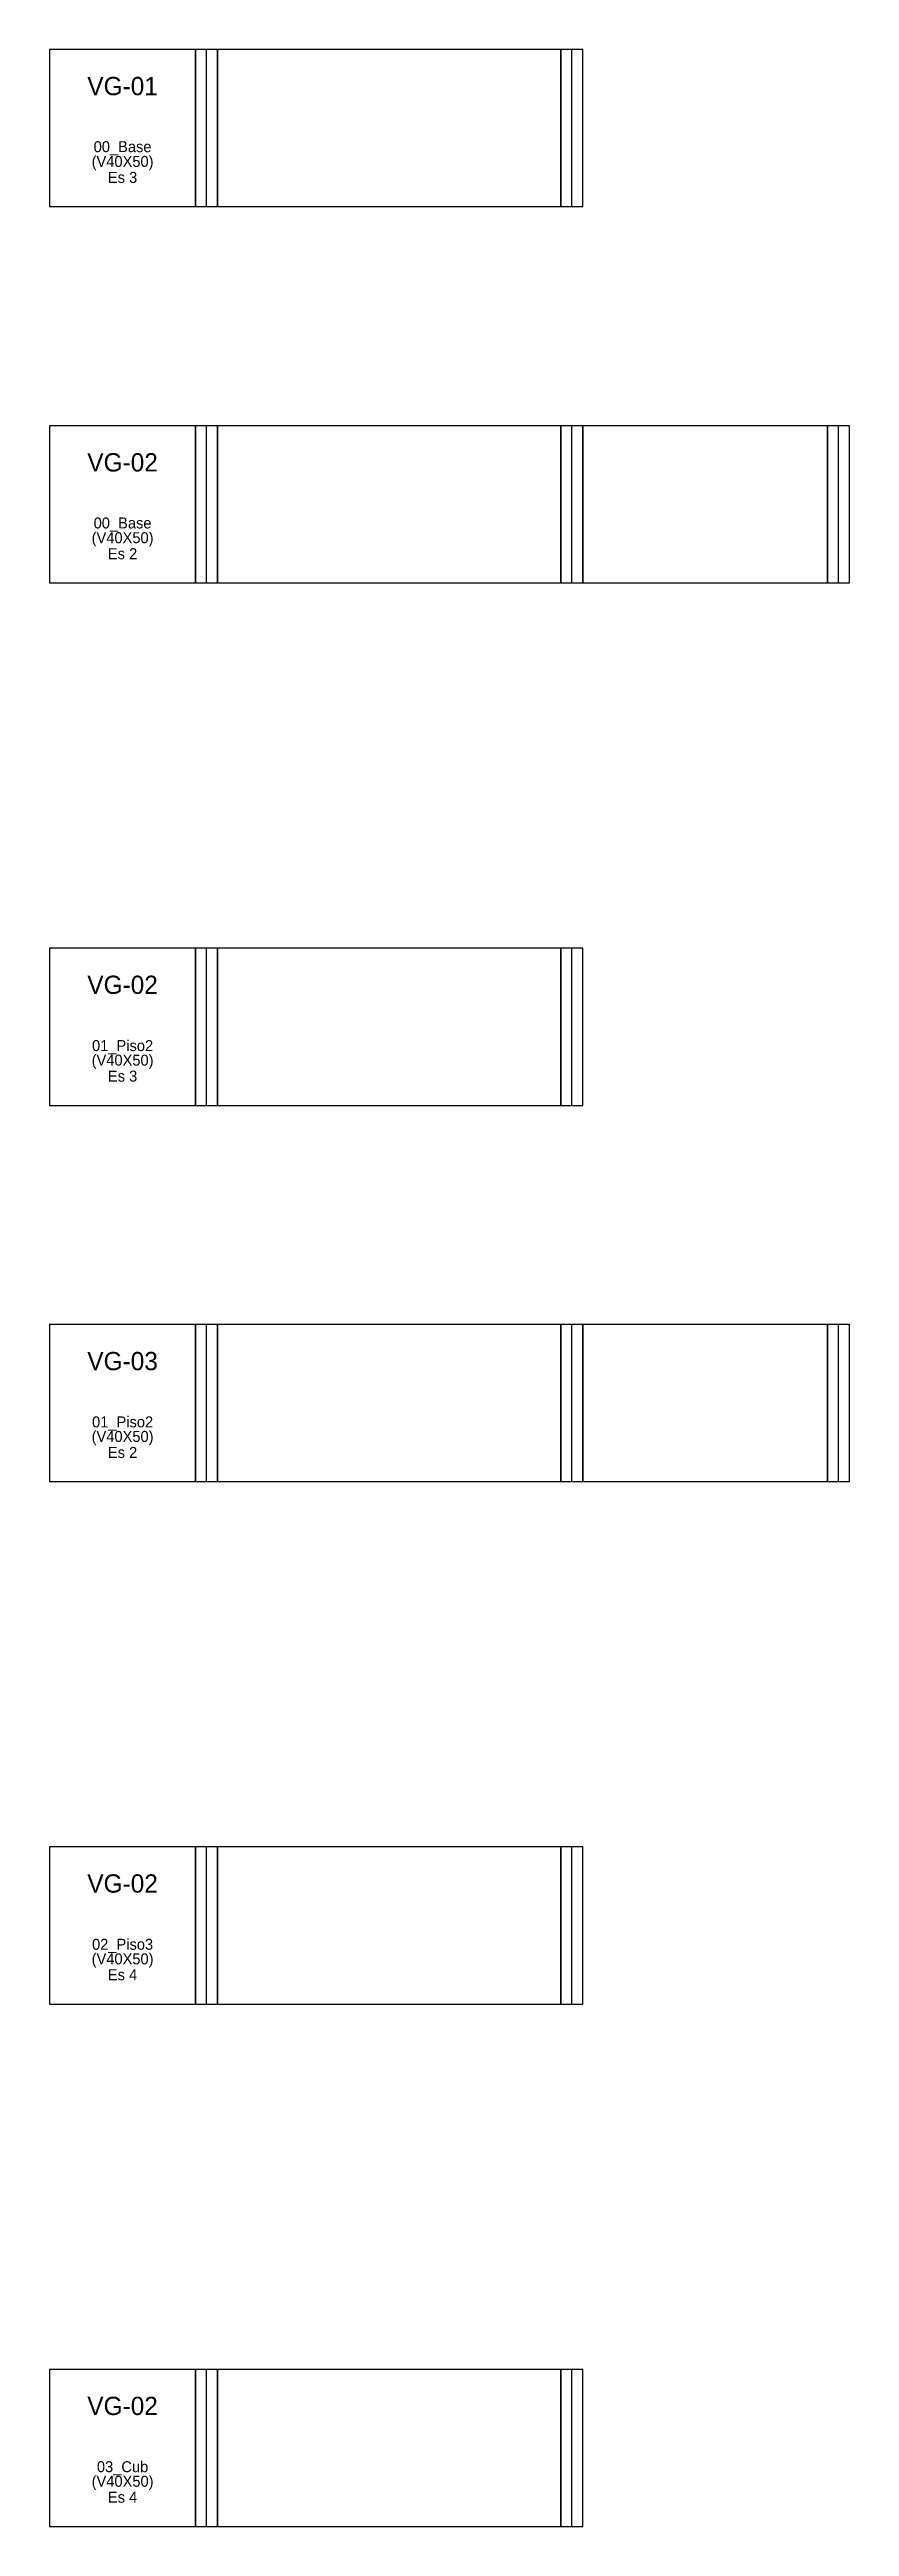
# Model space of a CAD drawing. Header units: metres. Extents: x 0 to 11, y -31.8 to 2.1.
import ezdxf
from ezdxf.enums import TextEntityAlignment as Align

# ---------------------------------------------------------------- set-up
doc = ezdxf.new("R2010")
doc.units = ezdxf.units.M

msp = doc.modelspace()

# ---------------------------------------------------------------- linework, layer by layer
for p, q in [((2.15, 0), (2.15, 2.15)), ((7.15, 0), (7.15, 2.15)), ((2.15, -5.15), (2.15, -3)), ((7.15, -5.15), (7.15, -3)), ((10.8, -5.15), (10.8, -3)), ((2.15, -12.3), (2.15, -10.15)), ((7.15, -12.3), (7.15, -10.15)), ((2.15, -17.45), (2.15, -15.3)), ((7.15, -17.45), (7.15, -15.3)), ((10.8, -17.45), (10.8, -15.3)), ((2.15, -24.6), (2.15, -22.45)), ((7.15, -24.6), (7.15, -22.45)), ((2.15, -31.75), (2.15, -29.6)), ((7.15, -31.75), (7.15, -29.6))]:
    msp.add_line(p, q)
for points in [[(0, 0), (2, 0), (2, 2.15), (0, 2.15)], [(2, 0), (2.3, 0), (2.3, 2.15), (2, 2.15)], [(2.3, 0), (7, 0), (7, 2.15), (2.3, 2.15)], [(7, 0), (7.3, 0), (7.3, 2.15), (7, 2.15)], [(0, -5.15), (2, -5.15), (2, -3), (0, -3)], [(2, -5.15), (2.3, -5.15), (2.3, -3), (2, -3)], [(2.3, -5.15), (7, -5.15), (7, -3), (2.3, -3)], [(7, -5.15), (7.3, -5.15), (7.3, -3), (7, -3)], [(7.3, -5.15), (10.65, -5.15), (10.65, -3), (7.3, -3)], [(10.65, -5.15), (10.95, -5.15), (10.95, -3), (10.65, -3)], [(0, -12.3), (2, -12.3), (2, -10.15), (0, -10.15)], [(2, -12.3), (2.3, -12.3), (2.3, -10.15), (2, -10.15)], [(2.3, -12.3), (7, -12.3), (7, -10.15), (2.3, -10.15)], [(7, -12.3), (7.3, -12.3), (7.3, -10.15), (7, -10.15)], [(0, -17.45), (2, -17.45), (2, -15.3), (0, -15.3)], [(2, -17.45), (2.3, -17.45), (2.3, -15.3), (2, -15.3)], [(2.3, -17.45), (7, -17.45), (7, -15.3), (2.3, -15.3)], [(7, -17.45), (7.3, -17.45), (7.3, -15.3), (7, -15.3)], [(7.3, -17.45), (10.65, -17.45), (10.65, -15.3), (7.3, -15.3)], [(10.65, -17.45), (10.95, -17.45), (10.95, -15.3), (10.65, -15.3)], [(0, -24.6), (2, -24.6), (2, -22.45), (0, -22.45)], [(2, -24.6), (2.3, -24.6), (2.3, -22.45), (2, -22.45)], [(2.3, -24.6), (7, -24.6), (7, -22.45), (2.3, -22.45)], [(7, -24.6), (7.3, -24.6), (7.3, -22.45), (7, -22.45)], [(0, -31.75), (2, -31.75), (2, -29.6), (0, -29.6)], [(2, -31.75), (2.3, -31.75), (2.3, -29.6), (2, -29.6)], [(2.3, -31.75), (7, -31.75), (7, -29.6), (2.3, -29.6)], [(7, -31.75), (7.3, -31.75), (7.3, -29.6), (7, -29.6)]]:
    msp.add_lwpolyline(points, close=True)

# ---------------------------------------------------------------- texts
for s, height, p in [('VG-01', 0.25, (1, 1.65)), ('(V40X50)', 0.15, (1, 0.6)), ('00_Base', 0.15, (1, 0.8)), ('Es 3', 0.15, (1, 0.4)), ('VG-02', 0.25, (1, -3.5)), ('00_Base', 0.15, (1, -4.35)), ('(V40X50)', 0.15, (1, -4.55)), ('Es 2', 0.15, (1, -4.75)), ('VG-02', 0.25, (1, -10.65)), ('01_Piso2', 0.15, (1, -11.5)), ('(V40X50)', 0.15, (1, -11.7)), ('Es 3', 0.15, (1, -11.9)), ('VG-03', 0.25, (1, -15.8)), ('01_Piso2', 0.15, (1, -16.65)), ('(V40X50)', 0.15, (1, -16.85)), ('Es 2', 0.15, (1, -17.05)), ('VG-02', 0.25, (1, -22.95)), ('02_Piso3', 0.15, (1, -23.8)), ('(V40X50)', 0.15, (1, -24)), ('Es 4', 0.15, (1, -24.2)), ('VG-02', 0.25, (1, -30.1)), ('(V40X50)', 0.15, (1, -31.15)), ('03_Cub', 0.15, (1, -30.95)), ('Es 4', 0.15, (1, -31.35))]:
    msp.add_text(s, height=height).set_placement(p, align=Align.MIDDLE)

doc.saveas('drawing.dxf')
